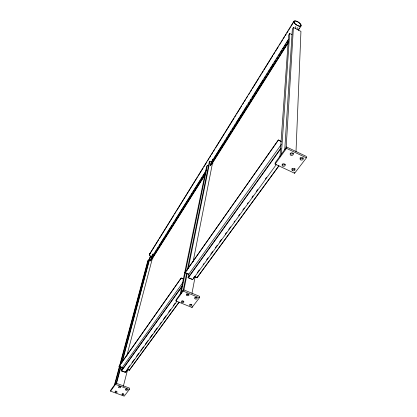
<?xml version="1.0" encoding="UTF-8"?>
<svg xmlns="http://www.w3.org/2000/svg" width="417" height="417" viewBox="0 0 417 417"><rect width="100%" height="100%" fill="white"/><g stroke="black" fill="none" stroke-linecap="round" stroke-linejoin="round"><path stroke-width="0.63" d="M306.401 157.85L306.432 156.474L286.583 147.008L275.204 162.745L275.095 164.11L294.616 173.263L306.401 157.85L286.505 148.363L286.583 147.008M295.997 151.788L300.944 31.384L293.412 27.459L292.338 29.174L284.769 149.656M294.616 173.263L294.657 172.346M297.128 29.237L297.217 27.459M295.33 28.304L295.429 26.526M286.104 148.384L293.412 27.459M281.366 154.368L289.679 33.433L291.963 34.616M279.974 156.875L288.627 35.122L289.679 33.433M281.319 144.423L188.739 274.287L185.018 272.739L278.389 139.982L281.022 141.243M199.435 297.774L199.68 296.398L183.371 289.711L176.214 299.604L175.922 300.97L192.013 307.485L199.435 297.774L183.089 291.076L175.922 300.97M192.013 307.485L192.185 306.568M194.374 276.633L197.017 277.732L278.905 165.742M191.956 293.453L195.104 276.82M193.092 261.746L212.508 163.063L288.23 42.805M211.893 162.281L212.524 159.091M276.278 164.6L192.659 279.635L188.051 277.722L188.739 274.287M288.402 41.987L210.517 165.372L211.044 162.713L288.345 39.448M210.71 165.46L211.216 162.932M183.85 290.133L187.207 273.542M188.239 268.439L209.923 161.238L211.69 162.046M183.115 290.691L186.613 273.458M187.264 270.268L209.183 162.427L209.923 161.238M183.089 291.076L183.371 289.711M180.968 293.651L207.332 165.393L208.802 166.065M180.108 294.845L206.597 166.571L207.332 165.393M185.018 272.739L278.389 139.982M182.959 282.392L122.207 367.617L119.038 366.428L181.197 278.024L183.438 278.952M129.338 389.478L129.656 388.18L115.832 383.082L110.917 389.874L110.568 391.162L124.235 396.15L129.338 389.478L115.483 384.375L110.568 391.162M127.159 369.472L129.26 370.26L178.877 302.367M123.296 386.455L127.659 369.436M126.575 372.146L127.06 370.26M122.207 367.617L121.342 370.885L125.262 372.35L125.543 371.255M152.492 256.314L153.086 254.068M126.758 355.988L152.309 258.681L204.81 175.296M205.284 174.087L150.485 260.833L151.194 258.149L206.326 170.235M151.423 257.367L151.871 255.684L152.893 254.052M121.738 370.228L122.457 367.507L119.038 366.428M150.657 260.906L151.194 258.863M116.15 383.478L120.685 366.491M121.691 362.717L149.75 257.664L150.297 256.789L151.996 257.492M116.572 383.286L120.935 366.924M122.28 361.888L150.297 256.789M114.253 385.694L147.847 260.708L148.389 259.843L149.463 260.286M114.842 384.886L148.389 259.843M115.483 384.375L115.832 383.082M149.865 253.599L293.917 21.199M150.016 253.703L158.596 239.869M159.284 238.764L174.035 214.974M174.723 213.869L176.094 211.654M176.782 210.549L197.371 177.355M198.054 176.25L203.204 167.952M203.887 166.842L206.978 161.864M207.666 160.759L209.037 158.543M209.725 157.438L210.752 155.781M211.44 154.671L212.811 152.46M213.499 151.355L214.87 149.14M215.558 148.035L224.476 133.648M225.164 132.543L234.083 118.157M234.771 117.052L236.142 114.842M236.83 113.732L241.636 105.986M242.663 104.328L243.695 102.671M244.378 101.56L245.754 99.35M246.437 98.245L247.469 96.582M248.496 94.925L249.528 93.262M250.21 92.157L251.587 89.947M252.269 88.837L259.134 77.776M259.822 76.665L261.193 74.455M261.876 73.345L263.252 71.135M263.935 70.03L272.859 55.643M273.547 54.538L274.918 52.323M275.606 51.218L278.347 46.793M279.38 45.135L280.406 43.472M281.094 42.367L282.465 40.152M283.153 39.047L284.524 36.832M285.212 35.726L286.239 34.069M286.927 32.964L288.298 30.749M288.986 29.643L290.357 27.428M291.045 26.323L294.131 21.345M151.329 258.352L152.367 256.705M153.055 255.605L154.431 253.411M155.124 252.311L156.5 250.111M157.193 249.017L158.225 247.364M159.258 245.717L164.434 237.476M165.122 236.382L166.498 234.182M167.191 233.082L172.018 225.394M173.05 223.747L174.087 222.094M175.119 220.447L186.154 202.87M186.842 201.771L188.218 199.571M188.911 198.476L190.288 196.277M190.981 195.177L192.357 192.982M193.045 191.883L194.082 190.235M194.77 189.136L196.152 186.936M196.84 185.836L198.216 183.642M198.909 182.542L200.285 180.347M200.978 179.247L202.354 177.048M203.043 175.948L205.805 171.554M212.248 161.285L213.629 159.08M214.322 157.98L215.704 155.781M216.392 154.681L223.298 143.677M224.336 142.025L225.373 140.373M226.405 138.725L227.442 137.073M228.135 135.973L229.517 133.774M230.205 132.674L231.242 131.021M232.279 129.369L233.311 127.722M234.349 126.07L235.386 124.417M236.418 122.77L239.53 117.818M240.218 116.713L241.599 114.513M242.293 113.414L243.674 111.214M244.362 110.114L245.743 107.914M246.437 106.809L247.125 105.71M248.506 103.51L249.199 102.41M250.231 100.758L251.269 99.11M252.306 97.458L253.687 95.258M254.375 94.159L255.757 91.954M256.45 90.854L257.831 88.654M258.519 87.554L259.9 85.355M260.594 84.255L263.356 79.85M264.388 78.203L265.426 76.551M266.463 74.898L267.495 73.251M268.532 71.599L269.57 69.947M270.607 68.299L271.639 66.647M272.332 65.547L273.37 63.895M274.402 62.242L275.439 60.595M276.476 58.943L277.513 57.291M278.546 55.643L279.583 53.991M280.62 52.339L281.657 50.692M282.69 49.039L283.727 47.387M284.415 46.287L285.796 44.087M286.489 42.987L287.871 40.788M150.485 260.833L205.435 173.451M210.517 165.372L288.522 41.319M298.739 29.107L299.432 28.007M300.125 26.907L300.824 25.807A4.024 1.605 32.9 0 0 296.643 21.361A4.024 1.605 32.9 0 0 294.955 23.581A4.024 1.605 32.9 0 0 300.824 25.807M298.254 30.352L301.038 25.953A4.279 1.71 32.9 0 0 296.586 21.215A4.279 1.71 32.9 0 0 294.793 23.581A4.279 1.71 32.9 0 0 301.038 25.953M119.085 366.246L181.197 278.024M121.342 370.885L181.88 286.343M188.051 277.722L280.709 148.327M121.545 370.958L182.114 286.443M188.291 277.821L280.995 148.462M275.095 164.11L286.505 148.363M127.779 368.404L129.692 365.772M131.98 362.618L134.274 359.459M136.567 356.306L138.856 353.147M140.769 350.52L143.443 346.84M145.351 344.207L148.025 340.527M149.938 337.895L152.612 334.215M154.139 332.109L157.193 327.903M159.867 324.217L161.395 322.112M163.308 319.485L165.982 315.799M168.65 312.119L170.563 309.487M173.237 305.807L175.145 303.175M193.222 278.29L194.744 276.19M197.418 272.509L199.326 269.882M203.142 264.628L203.903 263.575M206.577 259.9L208.099 257.8M210.773 254.12L212.68 251.493M215.349 247.818L217.257 245.191M219.545 242.037L221.453 239.41M225.269 234.156L226.415 232.577M228.704 229.428L230.611 226.801M234.046 222.068L234.807 221.02M238.623 215.766L239.77 214.192M242.819 209.986L244.346 207.885M247.401 203.684L248.162 202.631M251.977 197.377L253.119 195.802M256.174 191.596L257.701 189.495M265.332 178.987L266.473 177.413M125.262 372.35L176.865 301.361M129.26 370.26L179.221 302.033M197.017 277.732L278.895 165.935M127.07 369.238L129.306 370.072M122.181 370.994L125.105 372.084M186.821 294.11L187.984 294.59M181.155 278.217L183.793 279.307M188.328 277.628L192.456 279.338M151.194 258.149L152.898 258.858M185.054 272.546L189.016 274.193M194.807 276.601L196.49 277.305M211.8 163.203L212.962 163.735M278.374 140.175L281.157 141.504M151.126 257.091A3.049 2.205 31.7 0 1 150.282 253.192M151.204 256.981A2.867 2.069 31.7 0 1 150.412 253.317M120.336 386.491A1.048 0.558 13.3 0 1 119.549 386.366M116.197 391.125A1.037 0.547 13.4 0 1 115.733 390.906M123.218 393.674A1.037 0.547 13 0 1 122.723 393.502M126.992 389.025A1.048 0.558 12.9 0 1 126.226 388.8M190.22 304.28A1.246 0.792 10.7 0 0 189.959 305.63A1.246 0.792 10.7 0 0 191.929 305.307A1.246 0.792 10.7 0 0 190.22 304.28A1.246 0.792 10.7 0 0 191.716 304.42M188.943 294.204A1.267 0.818 11 0 1 186.816 293.698M183.741 301.137A1.251 0.798 11.3 0 1 182 300.871M197.085 297.509A1.261 0.813 10.4 0 1 194.953 297.045M293.344 153.112A1.611 1.293 0.4 0 1 291.957 154.014A1.611 1.293 0.4 0 1 290.378 153.331M285.186 164.194A1.585 1.256 1.8 0 1 283.69 164.913A1.585 1.256 1.8 0 1 282.262 164.084M295.033 168.541A1.579 1.241 0.8 0 1 293.542 169.49A1.579 1.241 0.8 0 1 291.978 168.598M303.227 157.777A1.611 1.282 -0.7 0 1 301.653 158.705A1.611 1.282 -0.7 0 1 300.12 157.741M118.782 387.414A1.053 0.558 13.3 0 0 120.549 387.56A1.053 0.558 13.3 0 0 119.439 386.601A1.053 0.558 13.3 0 0 118.782 387.414M115.394 392.194A1.042 0.547 13.3 0 0 117.094 392.215A1.042 0.547 13.3 0 0 115.827 391.328A1.042 0.547 13.3 0 0 115.394 392.194M122.186 394.659A1.037 0.547 13 0 0 123.912 394.743A1.037 0.547 13 0 0 122.728 393.836A1.037 0.547 13 0 0 122.186 394.659M125.699 389.963A1.048 0.558 12.9 0 0 127.461 390.083A1.048 0.558 12.9 0 0 126.325 389.144A1.048 0.558 12.9 0 0 125.699 389.963M186.91 295.46A1.267 0.818 11 0 0 188.958 295.22A1.267 0.818 11 0 0 187.316 294.1A1.267 0.818 11 0 0 186.91 295.46M181.723 302.236A1.251 0.798 11.3 0 0 183.824 302.195A1.251 0.798 11.3 0 0 182.396 300.985A1.251 0.798 11.3 0 0 181.723 302.236M195.073 298.801A1.267 0.813 10.4 0 0 197.105 298.525A1.267 0.813 10.4 0 0 195.443 297.441A1.267 0.813 10.4 0 0 195.073 298.801M290.878 155.181A1.616 1.293 0.5 0 0 293.349 154.144A1.616 1.293 0.5 0 0 290.977 152.945A1.616 1.293 0.5 0 0 290.878 155.181M282.648 165.987A1.585 1.256 1.9 0 0 285.223 165.257A1.585 1.256 1.9 0 0 283.101 163.845A1.585 1.256 1.9 0 0 282.648 165.987M292.343 170.522A1.585 1.241 0.8 0 0 294.975 169.917A1.585 1.241 0.8 0 0 292.979 168.432A1.585 1.241 0.8 0 0 292.343 170.522M300.803 159.899A1.616 1.282 -0.6 0 0 303.258 158.82A1.616 1.282 -0.6 0 0 300.865 157.678A1.616 1.282 -0.6 0 0 300.803 159.899"/></g></svg>
